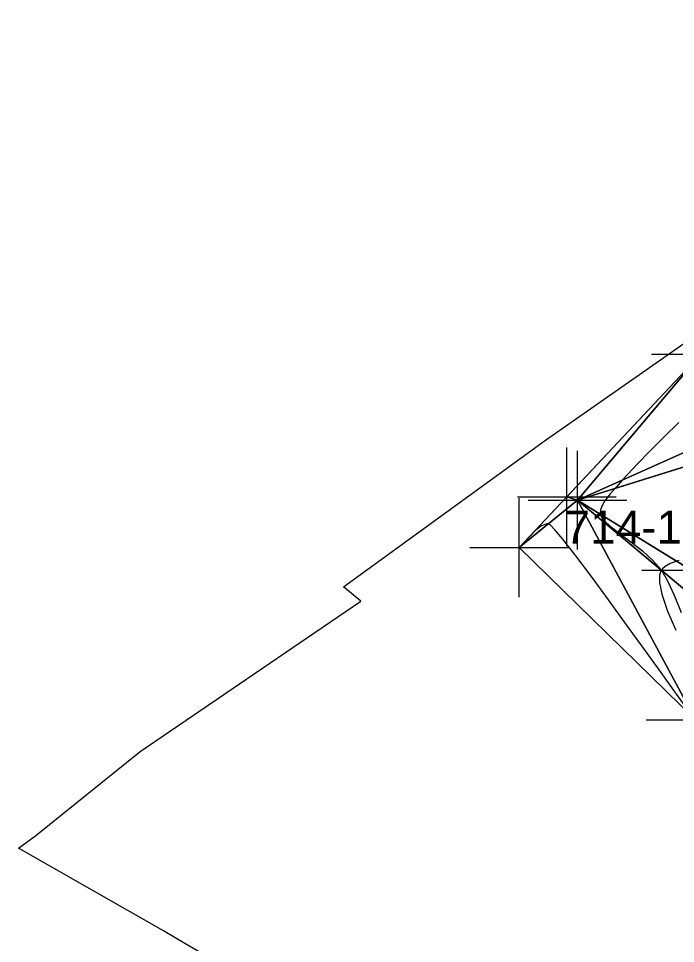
# Model space of a CAD drawing. Header units: metres. Extents: x 7511918 to 7512107, y 4692231 to 4692386.
# Drawn here: x 7511918.2 to 7511958.2, y 4692300.7 to 4692357 of the extents above; entities that cross this region are included whole.
import ezdxf

# ---------------------------------------------------------------- set-up
doc = ezdxf.new("R2010")
doc.units = ezdxf.units.M
for name, color, linetype, lineweight in [('E4', 36, 'Continuous', 0), ('germimi  modeli pikat', 1, 'Continuous', 0), ('germimi modeli izo hipse krysore', 11, 'Continuous', 0), ('germimi modeli trek', 1, 'Continuous', 0), ('nr Parcela Fqinje', 251, 'Continuous', 0), ('Parcela Fqinje', 251, 'Continuous', 0), ('terreni  izohipset themelore', 211, 'Continuous', 0), ('terreni  pikat modelit', 133, 'Continuous', 0), ('terreni trek modelit', 132, 'Continuous', 0), ('vellimi  pikat', 97, 'Continuous', 0), ('vellimi  trek', 97, 'Continuous', 0), ('vellimi izo themelore', 97, 'Continuous', 0)]:
    doc.layers.add(name, color=color, linetype=linetype, lineweight=lineweight)
doc.styles.get("Standard").update_dxf_attribs({"font": 'arial.ttf'})

msp = doc.modelspace()

# ---------------------------------------------------------------- linework, layer by layer
at = {"layer": 'E4'}
for points in [[(7511985.465, 4692356.412, 620.13), (7511979.813, 4692355.145, 619.718), (7511959.685, 4692336.574, 617.578), (7511948.645, 4692324.808, 617.106)], [(7511952.192, 4692327.691, 617.257), (7511963.715, 4692318.075, 616.677), (7511971.055, 4692311.509, 616.616), (7511972.176, 4692311.125, 616.665), (7511973.327, 4692311.699, 616.822), (7511973.709, 4692311.391, 616.802), (7511974.168, 4692310.615, 617.123), (7511968.258, 4692305.301, 616.866), (7511959.359, 4692314.333, 617.127), (7511948.645, 4692324.808, 617.106), (7511952.192, 4692327.691, 617.257)]]:
    msp.add_polyline3d(points, dxfattribs=at)
at = {"layer": 'germimi  modeli pikat', "color": 1, "linetype": 'Continuous', "lineweight": 0}
for p, q in [((7511952.192, 4692326.841, 617.257), (7511952.192, 4692328.541, 617.257)), ((7511951.342, 4692327.691, 617.257), (7511953.042, 4692327.691, 617.257)), ((7511948.645, 4692323.958, 617.106), (7511948.645, 4692325.658, 617.106)), ((7511947.795, 4692324.808, 617.106), (7511949.495, 4692324.808, 617.106))]:
    msp.add_line(p, q, dxfattribs=at)
at = {"layer": 'germimi modeli izo hipse krysore', "color": 11, "linetype": 'Continuous', "lineweight": 0, "elevation": 617}
msp.add_lwpolyline([(7511958.345, 4692332.41), (7511957.45, 4692331.53), (7511956.588, 4692330.666), (7511955.832, 4692329.891), (7511955.253, 4692329.281), (7511954.92, 4692328.912), (7511954.56, 4692328.502), (7511954.184, 4692328.083), (7511953.855, 4692327.662), (7511953.667, 4692327.327), (7511953.589, 4692327.08), (7511953.575, 4692326.918), (7511953.581, 4692326.838), (7511953.594, 4692326.779), (7511953.656, 4692326.653), (7511953.828, 4692326.442), (7511954.18, 4692326.122), (7511954.765, 4692325.669), (7511955.442, 4692325.164), (7511956.139, 4692324.617), (7511956.782, 4692324.036), (7511957.298, 4692323.43), (7511957.659, 4692322.8), (7511958.063, 4692321.919), (7511958.493, 4692320.866)], dxfattribs=at)
at = {"layer": 'germimi modeli trek', "color": 1, "linetype": 'Continuous', "lineweight": 0}
for points in [[(7511959.685, 4692336.574, 617.578), (7511948.645, 4692324.808, 617.106), (7511952.192, 4692327.691, 617.257)], [(7511959.685, 4692336.574, 617.578), (7511952.192, 4692327.691, 617.257), (7511962.213, 4692332.175, 616.313)], [(7511962.213, 4692332.175, 616.313), (7511952.192, 4692327.691, 617.257), (7511959.097, 4692323.448, 615.979)], [(7511952.192, 4692327.691, 617.257), (7511948.645, 4692324.808, 617.106), (7511959.359, 4692314.333, 617.127)], [(7511963.715, 4692318.075, 616.677), (7511959.097, 4692323.448, 615.979), (7511952.192, 4692327.691, 617.257)], [(7511952.192, 4692327.691, 617.257), (7511959.359, 4692314.333, 617.127), (7511963.715, 4692318.075, 616.677)]]:
    msp.add_3dface(points, dxfattribs=at)
at = {"layer": 'Parcela Fqinje', "elevation": 609.752, "flags": 128}
msp.add_lwpolyline([(7512042.427, 4692243.089), (7512036.416, 4692234.41), (7512024.736, 4692231.331), (7512026.537, 4692239.37), (7512014.952, 4692250.065), (7512021.597, 4692257.99), (7512022.307, 4692258.85), (7512017.867, 4692262.99), (7512009.674, 4692254.166), (7511990.138, 4692265.631), (7511972.308, 4692273.251), (7511941.458, 4692293.101), (7511928.331, 4692300.748), (7511927.019, 4692301.512), (7511918.211, 4692306.549), (7511919.271, 4692307.313), (7511925.6, 4692312.428), (7511939.02, 4692321.55), (7511937.962, 4692322.418), (7511950.248, 4692331.332), (7511962.497, 4692339.88), (7511968.34, 4692344.458), (7511984.021, 4692356.967), (7511985.853, 4692355.253)], dxfattribs=at)
at = {"layer": 'terreni  izohipset themelore', "color": 211, "linetype": 'Continuous', "lineweight": 0, "elevation": 617}
msp.add_lwpolyline([(7511958.35, 4692324.025), (7511957.824, 4692323.844), (7511957.517, 4692323.659), (7511957.361, 4692323.512), (7511957.298, 4692323.43), (7511957.247, 4692323.339), (7511957.184, 4692323.117), (7511957.177, 4692322.693), (7511957.312, 4692321.989), (7511957.665, 4692320.943), (7511958.163, 4692319.792)], dxfattribs=at)
at = {"layer": 'terreni  pikat modelit', "color": 133, "linetype": 'Continuous', "lineweight": 0}
for p, q in [((7511951.545, 4692327.049, 617.23), (7511951.545, 4692328.749, 617.23)), ((7511952.192, 4692326.841, 617.257), (7511952.192, 4692328.541, 617.257)), ((7511950.695, 4692327.899, 617.23), (7511952.395, 4692327.899, 617.23)), ((7511951.342, 4692327.691, 617.257), (7511953.042, 4692327.691, 617.257)), ((7511948.645, 4692323.958, 617.106), (7511948.645, 4692325.658, 617.106)), ((7511947.795, 4692324.808, 617.106), (7511949.495, 4692324.808, 617.106))]:
    msp.add_line(p, q, dxfattribs=at)
at = {"layer": 'terreni trek modelit', "color": 132, "linetype": 'Continuous', "lineweight": 0}
for points in [[(7511959.685, 4692336.574, 617.578), (7511951.545, 4692327.899, 617.23), (7511952.192, 4692327.691, 617.257)], [(7511967.613, 4692332.517, 617.572), (7511959.685, 4692336.574, 617.578), (7511952.192, 4692327.691, 617.257)], [(7511967.613, 4692332.517, 617.572), (7511952.192, 4692327.691, 617.257), (7511963.715, 4692318.075, 616.677)], [(7511948.645, 4692324.808, 617.106), (7511952.192, 4692327.691, 617.257), (7511951.545, 4692327.899, 617.23)], [(7511959.359, 4692314.333, 617.127), (7511952.192, 4692327.691, 617.257), (7511948.645, 4692324.808, 617.106)], [(7511959.359, 4692314.333, 617.127), (7511963.715, 4692318.075, 616.677), (7511952.192, 4692327.691, 617.257)]]:
    msp.add_3dface(points, dxfattribs=at)
at = {"layer": 'vellimi  pikat', "color": 97, "linetype": 'Continuous', "lineweight": 0}
for p, q in [((7511956.685, 4692336.574), (7511962.685, 4692336.574)), ((7511951.545, 4692324.899), (7511951.545, 4692330.899)), ((7511952.192, 4692324.691), (7511952.192, 4692330.691)), ((7511948.545, 4692327.899), (7511954.545, 4692327.899)), ((7511948.645, 4692321.808), (7511948.645, 4692327.808)), ((7511949.192, 4692327.691), (7511955.192, 4692327.691)), ((7511945.645, 4692324.808), (7511951.645, 4692324.808)), ((7511956.097, 4692323.448, -1.024), (7511962.097, 4692323.448, -1.024)), ((7511956.359, 4692314.333), (7511962.359, 4692314.333))]:
    msp.add_line(p, q, dxfattribs=at)
at = {"layer": 'vellimi  trek', "color": 97, "linetype": 'Continuous', "lineweight": 0}
for points in [[(7511959.685, 4692336.574), (7511951.545, 4692327.899), (7511952.192, 4692327.691)], [(7511952.192, 4692327.691), (7511962.213, 4692332.175, -1.183), (7511959.685, 4692336.574)], [(7511952.192, 4692327.691), (7511961.671, 4692330.658, -1.196), (7511962.213, 4692332.175, -1.183)], [(7511959.097, 4692323.448, -1.024), (7511961.671, 4692330.658, -1.196), (7511952.192, 4692327.691)], [(7511951.545, 4692327.899), (7511948.645, 4692324.808), (7511952.192, 4692327.691)], [(7511952.192, 4692327.691), (7511948.645, 4692324.808), (7511959.359, 4692314.333)], [(7511952.192, 4692327.691), (7511959.359, 4692314.333), (7511963.715, 4692318.075)], [(7511963.715, 4692318.075), (7511959.097, 4692323.448, -1.024), (7511952.192, 4692327.691)]]:
    msp.add_3dface(points, dxfattribs=at)
at = {"layer": 'vellimi izo themelore', "color": 97, "linetype": 'Continuous', "lineweight": 0}
msp.add_lwpolyline([(7511959.359, 4692314.333), (7511959.286, 4692314.431), (7511959.106, 4692314.676), (7511958.76, 4692315.153), (7511958.174, 4692315.967), (7511957.282, 4692317.21), (7511956.267, 4692318.624), (7511955.183, 4692320.126), (7511954.089, 4692321.63), (7511953.039, 4692323.054), (7511952.091, 4692324.311), (7511951.3, 4692325.32), (7511950.819, 4692325.89), (7511950.566, 4692326.151), (7511950.455, 4692326.236), (7511950.418, 4692326.249), (7511950.35, 4692326.252), (7511950.205, 4692326.221), (7511949.973, 4692326.104), (7511949.648, 4692325.848), (7511949.251, 4692325.452), (7511948.905, 4692325.071), (7511948.655, 4692324.818)], dxfattribs=at)

# ---------------------------------------------------------------- texts
at = {"layer": 'nr Parcela Fqinje'}
msp.add_text('714-1', height=2, dxfattribs=at).set_placement((7511951.406, 4692325.054, 617))

doc.saveas('drawing.dxf')
